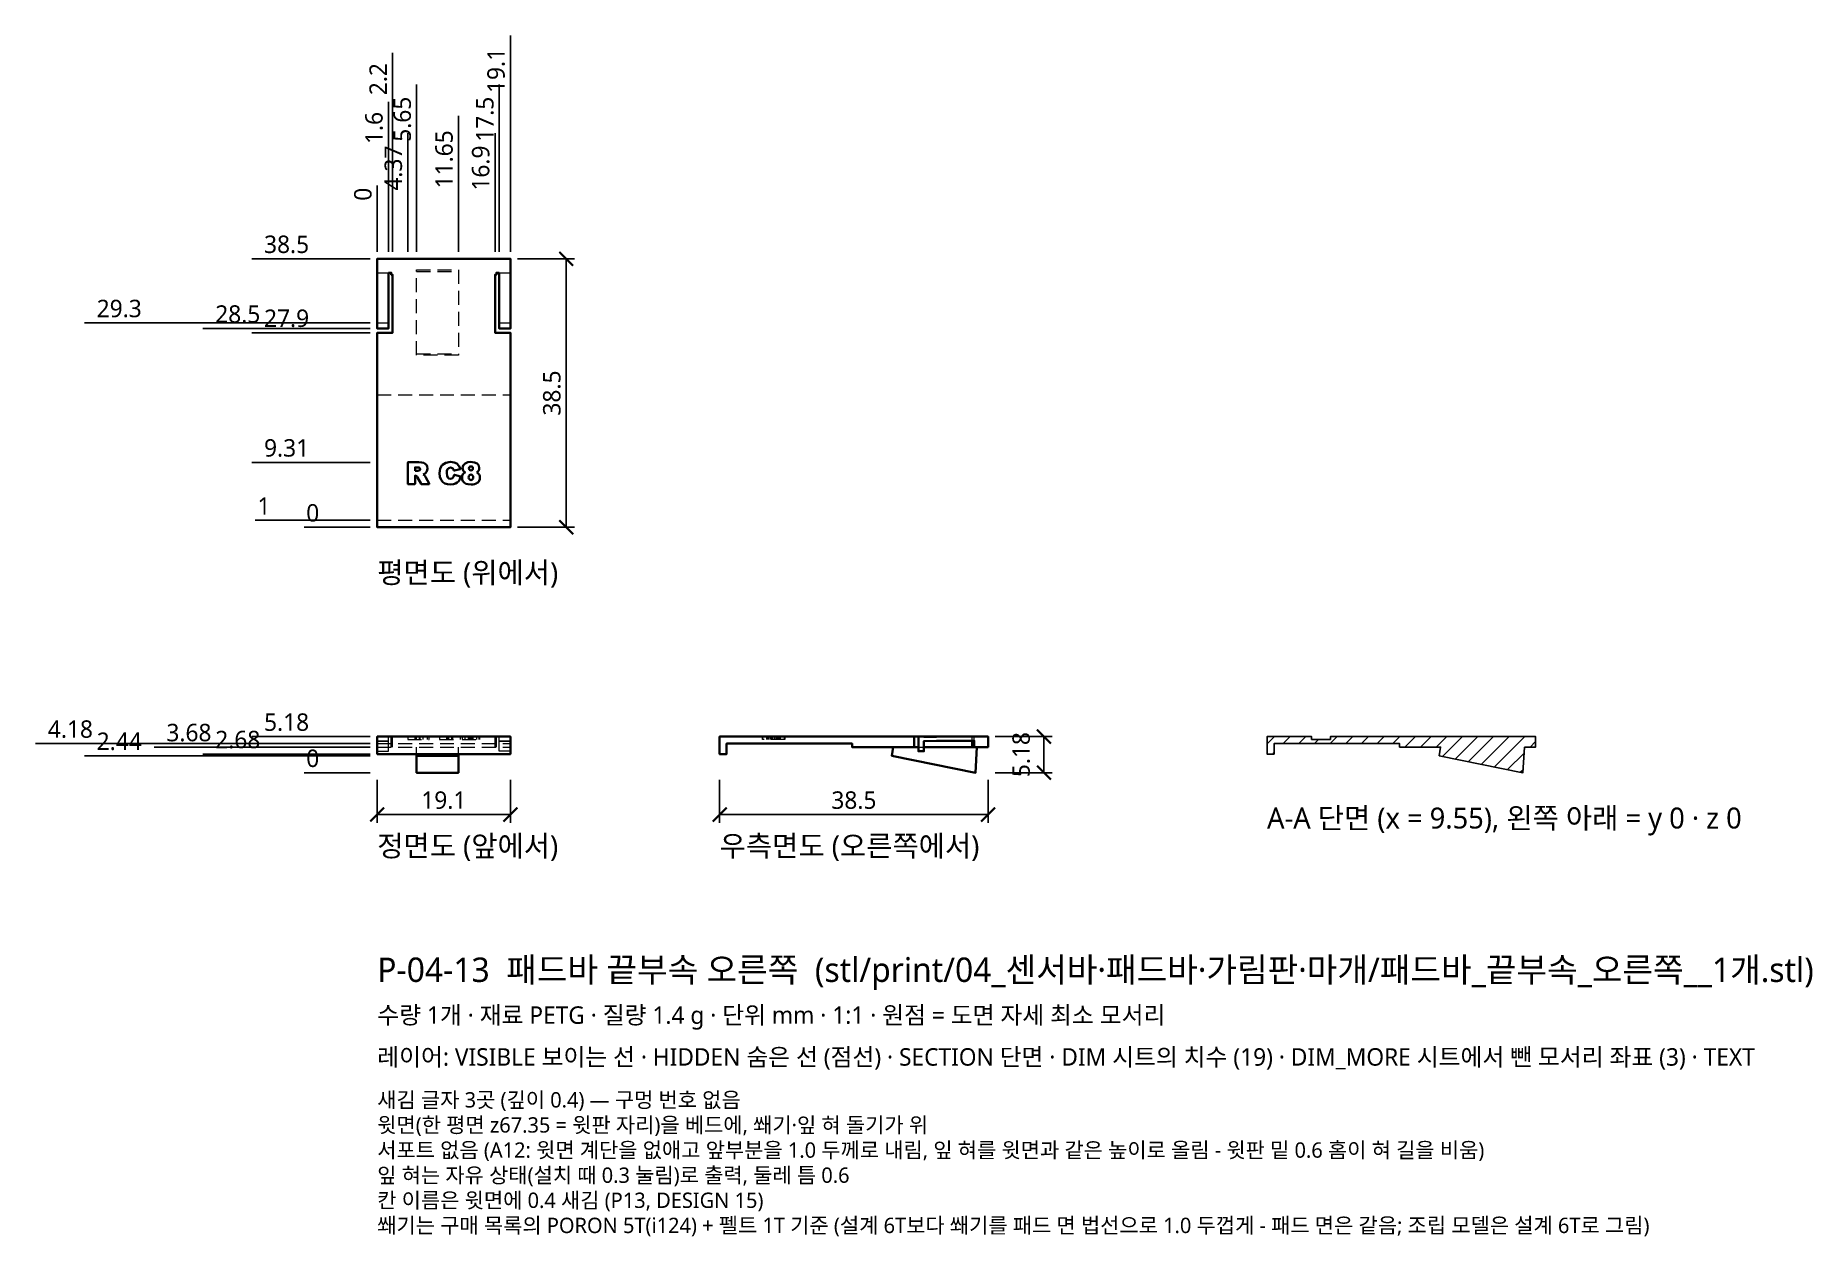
# Model space of a CAD drawing. Header units: millimetres. Extents: x -49 to 206, y -66 to 106.
import ezdxf

# ---------------------------------------------------------------- set-up
doc = ezdxf.new("R2010")
doc.units = ezdxf.units.MM
doc.linetypes.add('HIDDEN', pattern=[3, 2, -1])
for name, color, linetype, lineweight in [('DIM', 4, 'CONTINUOUS', 13), ('DIM_MORE', 3, 'CONTINUOUS', 13), ('HIDDEN', 8, 'HIDDEN', 18), ('SECTION', 5, 'CONTINUOUS', 25), ('TEXT', 7, 'CONTINUOUS', 18), ('VISIBLE', 7, 'CONTINUOUS', 35)]:
    doc.layers.add(name, color=color, linetype=linetype, lineweight=lineweight)
doc.styles.add('KR', font='malgun.ttf')
doc.dimstyles.new('TOCCATA', dxfattribs={"dimtxt": 2.5, "dimasz": 2, "dimexe": 1.2, "dimexo": 1, "dimgap": 0.8, "dimtad": 1, "dimdsep": 46, "dimtxsty": 'KR', "dimblk": 'ARCHTICK', "dimcen": 2.5, "dimazin": 3, "dimtfac": 0.5, "dimtmove": 2, "dimatfit": 3})

# ---------------------------------------------------------------- blocks, each defined once
blk = doc.blocks.new('_ARCHTICK')
at = {"color": 0, "linetype": 'BYBLOCK', "const_width": 0.15}
blk.add_lwpolyline([(-0.5, -0.5), (0.5, 0.5)], dxfattribs=at)
blk = doc.blocks.new('*D12')
for p, q in [((17.5, 84.68), (17.5, 98.68)), ((17.5, 80.68), (17.5, 84.68)), ((17.5, 74.68), (17.5, 80.68))]:
    blk.add_line(p, q)
at = {"layer": 'Defpoints'}
for p in [(17.5, 88.68), (17.5, 73.68), (0, 35.18)]:
    blk.add_point(p, dxfattribs=at)
at = {"layer": 'DIM', "insert": (15.45, 93.68), "char_height": 2.5, "attachment_point": 5, "rotation": 90, "style": 'KR'}
blk.add_mtext('17.5', dxfattribs=at)
blk = doc.blocks.new('*D13')
for p, q in [((19.1, 91.68), (19.1, 105.68)), ((19.1, 87.68), (19.1, 91.68)), ((19.1, 74.68), (19.1, 87.68))]:
    blk.add_line(p, q)
at = {"layer": 'Defpoints'}
for p in [(19.1, 95.68), (19.1, 73.68), (0, 35.18)]:
    blk.add_point(p, dxfattribs=at)
at = {"layer": 'DIM', "insert": (17.05, 100.68), "char_height": 2.5, "attachment_point": 5, "rotation": 90, "style": 'KR'}
blk.add_mtext('19.1', dxfattribs=at)

msp = doc.modelspace()

# ---------------------------------------------------------------- hatches: boundary and pattern name
at = {"layer": 'SECTION'}
h = msp.add_hatch(dxfattribs=at)
h.set_pattern_fill('ANSI31', scale=0.5)
h.paths.add_polyline_path([(164.49, 3.68), (166.1, 3.68), (166.1, 5.18), (136.687, 5.18), (136.687, 4.78), (133.992, 4.78), (133.992, 5.18), (127.6, 5.18), (127.6, 2.68), (128.6, 2.68), (128.6, 4.18), (146.6, 4.18), (146.6, 3.68), (152.49, 3.68), (152.293, 2.44), (164.293, 0)])

# ---------------------------------------------------------------- linework, layer by layer
at = {"layer": 'HIDDEN'}
for points in [[(0, 71.683), (1.593, 71.683)], [(5.65, 59.876), (5.65, 72.073), (11.65, 72.073), (11.65, 59.876), (5.65, 59.876)], [(5.65, 71.876), (11.65, 71.876)], [(17.507, 71.683), (19.1, 71.683)], [(0, 64.483), (1.6, 64.483)], [(17.5, 64.483), (19.1, 64.483)], [(5.65, 60.073), (11.65, 60.073)], [(0, 54.183), (19.1, 54.183)], [(0, 36.183), (19.1, 36.183)], [(0, 3.08), (1.6, 3.08), (1.6, 5.176)], [(0, 5.14), (1.6, 5.14)], [(2, 3.68), (2, 5.18)], [(2.2, 3.68), (2.2, 5.18)], [(4.369, 5.18), (4.369, 4.78), (7.445, 4.78), (7.445, 5.18)], [(5.421, 4.78), (5.421, 5.18)], [(5.635, 4.78), (5.635, 5.18)], [(6.051, 4.78), (6.051, 5.18)], [(6.077, 4.78), (6.077, 5.18)], [(6.128, 4.78), (6.128, 5.18)], [(6.147, 4.78), (6.147, 5.18)], [(6.6, 4.78), (6.6, 5.18)], [(7.201, 4.78), (7.201, 5.18)], [(8.915, 5.18), (8.915, 4.78), (11.959, 4.78), (11.959, 5.18)], [(9.966, 4.78), (9.966, 5.18)], [(10.084, 4.78), (10.084, 5.18)], [(10.106, 4.78), (10.106, 5.18)], [(10.265, 4.78), (10.265, 5.18)], [(10.267, 4.78), (10.267, 5.18)], [(10.696, 4.78), (10.696, 5.18)], [(10.843, 4.78), (10.843, 5.18)], [(11.931, 4.78), (11.931, 5.18)], [(12.155, 5.18), (12.155, 4.78), (14.732, 4.78), (14.732, 5.18)], [(12.247, 4.78), (12.247, 5.18)], [(12.6, 4.78), (12.6, 5.18)], [(13.108, 4.78), (13.108, 5.18)], [(13.134, 4.78), (13.134, 5.18)], [(13.135, 4.78), (13.135, 5.18)], [(13.154, 4.78), (13.154, 5.18)], [(13.174, 4.78), (13.174, 5.18)], [(13.208, 4.78), (13.208, 5.18)], [(13.213, 4.78), (13.213, 5.18)], [(13.232, 4.78), (13.232, 5.18)], [(13.314, 4.78), (13.314, 5.18)], [(13.32, 4.78), (13.32, 5.18)], [(13.324, 4.78), (13.324, 5.18)], [(13.435, 4.78), (13.435, 5.18)], [(13.445, 4.78), (13.445, 5.18)], [(13.549, 4.78), (13.549, 5.18)], [(13.557, 4.78), (13.557, 5.18)], [(13.56, 4.78), (13.56, 5.18)], [(13.638, 4.78), (13.638, 5.18)], [(13.641, 4.78), (13.641, 5.18)], [(13.668, 4.78), (13.668, 5.18)], [(13.697, 4.78), (13.697, 5.18)], [(13.717, 4.78), (13.717, 5.18)], [(13.746, 4.78), (13.746, 5.18)], [(13.772, 4.78), (13.772, 5.18)], [(14.292, 4.78), (14.292, 5.18)], [(14.633, 4.78), (14.633, 5.18)], [(16.9, 3.68), (16.9, 5.18)], [(17.1, 3.68), (17.1, 5.18)], [(19.1, 3.08), (17.5, 3.08), (17.5, 5.176)], [(17.5, 5.14), (19.1, 5.14)], [(58.465, 5.18), (58.465, 4.78), (55.236, 4.78), (55.236, 5.18)], [(55.288, 4.78), (55.288, 5.18)], [(55.871, 4.78), (55.871, 5.18)], [(55.897, 4.78), (55.897, 5.18)], [(55.977, 4.78), (55.977, 5.18)], [(55.978, 4.78), (55.978, 5.18)], [(56.053, 4.78), (56.053, 5.18)], [(56.086, 4.78), (56.086, 5.18)], [(56.094, 4.78), (56.094, 5.18)], [(56.102, 4.78), (56.102, 5.18)], [(56.104, 4.78), (56.104, 5.18)], [(56.184, 4.78), (56.184, 5.18)], [(56.215, 4.78), (56.215, 5.18)], [(56.422, 4.78), (56.422, 5.18)], [(56.427, 4.78), (56.427, 5.18)], [(56.449, 4.78), (56.449, 5.18)], [(56.508, 4.78), (56.508, 5.18)], [(56.547, 4.78), (56.547, 5.18)], [(56.551, 4.78), (56.551, 5.18)], [(56.628, 4.78), (56.628, 5.18)], [(56.636, 4.78), (56.636, 5.18)], [(56.654, 4.78), (56.654, 5.18)], [(56.665, 4.78), (56.665, 5.18)], [(56.969, 4.78), (56.969, 5.18)], [(57.196, 4.78), (57.196, 5.18)], [(57.228, 4.78), (57.228, 5.18)], [(57.262, 4.78), (57.262, 5.18)], [(57.269, 4.78), (57.269, 5.18)], [(57.288, 4.78), (57.288, 5.18)], [(57.345, 4.78), (57.345, 5.18)], [(57.347, 4.78), (57.347, 5.18)], [(57.422, 4.78), (57.422, 5.18)], [(57.433, 4.78), (57.433, 5.18)], [(57.436, 4.78), (57.436, 5.18)], [(57.55, 4.78), (57.55, 5.18)], [(57.592, 4.78), (57.592, 5.18)], [(57.621, 4.78), (57.621, 5.18)], [(57.65, 4.78), (57.65, 5.18)], [(57.665, 4.78), (57.665, 5.18)], [(57.67, 4.78), (57.67, 5.18)], [(57.687, 4.78), (57.687, 5.18)], [(57.757, 4.78), (57.757, 5.18)], [(57.758, 4.78), (57.758, 5.18)], [(57.816, 4.78), (57.816, 5.18)], [(57.836, 4.78), (57.836, 5.18)], [(58.414, 4.78), (58.414, 5.18)], [(85.3, 4.578), (85.3, 5.18)], [(85.6, 4.58), (85.6, 5.18)], [(0, 4.583), (1.6, 4.583)], [(0, 4.58), (1.6, 4.58)], [(0, 4.574), (1.6, 4.574)], [(0, 4.54), (1.6, 4.54)], [(0, 4.18), (19.1, 4.18)], [(0, 3.68), (19.1, 3.68)], [(5.65, 2.686), (5.65, 3.68)], [(11.65, 2.686), (11.65, 3.68)], [(17.5, 4.583), (19.1, 4.583)], [(17.5, 4.58), (19.1, 4.58)], [(17.5, 4.574), (19.1, 4.574)], [(17.5, 4.54), (19.1, 4.54)], [(77.602, 3.68), (78.399, 3.68)]]:
    msp.add_lwpolyline(points, dxfattribs=at)
at = {"layer": 'SECTION'}
msp.add_lwpolyline([(164.49, 3.68), (166.1, 3.68), (166.1, 5.18), (136.687, 5.18), (136.687, 4.78), (133.992, 4.78), (133.992, 5.18), (127.6, 5.18), (127.6, 2.68), (128.6, 2.68), (128.6, 4.18), (146.6, 4.18), (146.6, 3.68), (152.49, 3.68), (152.293, 2.44), (164.293, 0)], close=True, dxfattribs=at)
at = {"layer": 'VISIBLE'}
for points in [[(1.6, 71.683), (1.6, 63.683), (0, 63.683), (0, 73.683), (19.1, 73.683), (19.1, 63.683), (17.5, 63.683), (17.5, 71.683)], [(1.593, 71.683), (2, 71.683), (2, 71.383), (2.2, 71.383), (2.2, 63.083), (0, 63.083), (0, 35.183), (19.1, 35.183), (19.1, 63.083), (16.9, 63.083), (16.9, 71.383), (17.1, 71.383), (17.1, 71.683), (17.507, 71.683)], [(5.421, 41.425), (5.416, 41.408), (5.403, 41.389), (5.384, 41.376), (5.367, 41.371), (4.422, 41.371), (4.39, 41.385), (4.371, 41.414), (4.369, 44.443), (4.382, 44.475), (4.4, 44.49), (4.423, 44.497), (5.979, 44.497), (6.362, 44.479), (6.657, 44.419), (6.879, 44.304), (7.05, 44.125), (7.163, 43.887), (7.201, 43.602), (7.174, 43.359), (7.085, 43.139), (6.954, 42.968), (6.772, 42.825), (6.6, 42.749)], [(5.421, 43.279), (5.421, 43.77), (5.766, 43.77), (5.968, 43.752), (6.077, 43.704), (6.128, 43.633), (6.147, 43.528), (6.136, 43.456), (6.102, 43.392), (6.051, 43.345), (5.982, 43.319), (5.837, 43.289), (5.749, 43.279), (5.421, 43.279)], [(8.915, 42.938), (9.018, 43.621), (9.323, 44.122), (9.335, 44.135), (9.836, 44.446), (10.489, 44.548), (11.015, 44.49), (11.421, 44.308), (11.719, 44.004), (11.926, 43.578), (11.931, 43.555), (11.927, 43.532), (11.914, 43.512), (11.889, 43.496), (11.06, 43.312), (11.042, 43.312), (11.02, 43.319), (10.999, 43.34), (10.951, 43.465), (10.911, 43.537), (10.834, 43.62), (10.742, 43.682), (10.636, 43.72), (10.52, 43.733), (10.267, 43.675), (10.084, 43.505), (9.997, 43.283), (9.966, 42.946), (10.003, 42.54), (10.106, 42.299), (10.265, 42.178), (10.485, 42.136), (10.696, 42.169), (10.843, 42.268), (10.95, 42.434), (11.032, 42.688), (11.052, 42.709), (11.079, 42.719), (11.097, 42.718), (11.923, 42.468), (11.938, 42.459), (11.953, 42.44), (11.958, 42.406), (11.848, 42.074), (11.687, 41.804), (11.479, 41.592), (11.23, 41.442), (10.916, 41.348), (10.538, 41.318), (10.081, 41.355), (9.713, 41.465), (9.409, 41.671), (9.15, 41.988), (8.972, 42.418), (8.915, 42.938)], [(14.292, 43.052), (14.389, 43.129), (14.511, 43.272), (14.601, 43.464), (14.633, 43.678), (14.556, 44.024), (14.323, 44.306), (13.933, 44.489), (13.395, 44.549), (12.971, 44.501), (12.623, 44.35), (12.343, 44.058), (12.247, 43.691), (12.281, 43.451), (12.379, 43.25), (12.508, 43.113), (12.6, 43.052), (12.456, 42.972), (12.287, 42.795), (12.187, 42.573), (12.155, 42.317), (12.19, 42.044), (12.294, 41.796), (12.47, 41.585), (12.708, 41.437), (13.028, 41.349), (13.463, 41.32), (13.716, 41.333), (13.954, 41.372), (14.168, 41.439), (14.348, 41.537), (14.498, 41.676), (14.621, 41.861), (14.704, 42.077), (14.732, 42.31), (14.7, 42.548), (14.604, 42.767), (14.438, 42.958)], [(5.421, 41.426), (5.421, 42.592), (5.546, 42.576), (5.635, 42.532), (5.702, 42.461), (5.787, 42.32), (6.286, 41.398), (6.302, 41.381), (6.33, 41.371), (7.391, 41.371), (7.414, 41.378), (7.428, 41.389), (7.444, 41.419), (7.441, 41.454), (6.987, 42.334), (6.938, 42.413), (6.852, 42.528), (6.761, 42.633), (6.693, 42.695)], [(6.6, 42.749), (6.693, 42.695)], [(6.6, 42.749), (6.693, 42.695)], [(13.108, 42.344), (13.134, 42.51), (13.208, 42.634), (13.314, 42.712), (13.435, 42.737), (13.558, 42.711), (13.668, 42.63), (13.746, 42.505), (13.772, 42.346), (13.746, 42.187), (13.669, 42.061), (13.562, 41.98), (13.445, 41.954), (13.323, 41.98), (13.213, 42.06), (13.135, 42.185), (13.108, 42.344)], [(14.292, 43.052), (14.438, 42.958)], [(14.292, 43.052), (14.438, 42.958)], [(0, 5.174), (1.6, 5.174), (1.6, 5.183), (0, 5.183), (0, 2.68), (19.1, 2.68), (19.1, 5.183), (17.5, 5.183), (17.5, 5.176), (19.1, 5.174)], [(0, 5.18), (19.1, 5.18)], [(77.602, 3.68), (68.1, 3.68), (68.1, 4.18), (50.1, 4.18), (50.1, 2.68), (49.1, 2.68), (49.1, 5.18), (87.6, 5.18), (87.6, 3.68), (78.399, 3.68)], [(77, 3.68), (77, 5.18)], [(85.6, 5.18), (84.7, 5.183), (83.8, 5.174), (82.9, 5.175), (80.2, 5.15), (78.4, 5.14), (77.6, 5.18), (77.6, 3.08), (78.4, 3.08), (78.4, 4.54), (80.2, 4.55), (82.9, 4.575), (83.8, 4.574), (84.7, 4.583), (85.6, 4.58), (85.6, 3.68)], [(5.65, 2.686), (5.65, 0), (11.65, 0), (11.65, 2.686)], [(73.99, 3.68), (73.793, 2.44), (85.793, 0), (85.99, 3.68)], [(85.3, 3.68), (85.3, 4.578)], [(5.65, 2.44), (11.65, 2.44)]]:
    msp.add_lwpolyline(points, dxfattribs=at)
msp.add_circle((13.436, 43.635), 0.287, dxfattribs=at)

# ---------------------------------------------------------------- texts
at = {"layer": 'TEXT', "style": 'KR'}
for s, height, p in [('평면도 (위에서)', 3, (0, 27.183)), ('A-A 단면 (x = 9.55), 왼쪽 아래 = y 0 · z 0', 3, (127.6, -8)), ('정면도 (앞에서)', 3, (0, -12)), ('우측면도 (오른쪽에서)', 3, (49.1, -12)), ('P-04-13  패드바 끝부속 오른쪽  (stl/print/04_센서바·패드바·가림판·마개/패드바_끝부속_오른쪽__1개.stl)', 3.5, (0, -30)), ('수량 1개 · 재료 PETG · 질량 1.4 g · 단위 mm · 1:1 · 원점 = 도면 자세 최소 모서리', 2.5, (0, -36)), ('레이어: VISIBLE 보이는 선 · HIDDEN 숨은 선 (점선) · SECTION 단면 · DIM 시트의 치수 (19) · DIM_MORE 시트에서 뺀 모서리 좌표 (3) · TEXT', 2.5, (0, -42)), ('새김 글자 3곳 (깊이 0.4) — 구멍 번호 없음', 2.2, (0, -48)), ('윗면(한 평면 z67.35 = 윗판 자리)을 베드에, 쐐기·잎 혀 돌기가 위', 2.2, (0, -51.6)), ('서포트 없음 (A12: 윗면 계단을 없애고 앞부분을 1.0 두께로 내림, 잎 혀를 윗면과 같은 높이로 올림 - 윗판 밑 0.6 홈이 혀 길을 비움)', 2.2, (0, -55.2)), ('잎 혀는 자유 상태(설치 때 0.3 눌림)로 출력, 둘레 틈 0.6', 2.2, (0, -58.8)), ('칸 이름은 윗면에 0.4 새김 (P13, DESIGN 15)', 2.2, (0, -62.4)), ('쐐기는 구매 목록의 PORON 5T(i124) + 펠트 1T 기준 (설계 6T보다 쐐기를 패드 면 법선으로 1.0 두껍게 - 패드 면은 같음; 조립 모델은 설계 6T로 그림)', 2.2, (0, -66))]:
    msp.add_text(s, height=height, dxfattribs=at).set_placement(p)

# ---------------------------------------------------------------- dimensions: what is measured, and where the dimension line sits
at = {"layer": 'DIM'}
for feature_location, offset, picture, middle in [((19.1, 73.683), (0, 22), '*D13', (17.05, 100.683)), ((17.5, 73.683), (0, 15), '*D12', (15.45, 93.683))]:
    dim = msp.add_ordinate_dim(feature_location=feature_location, offset=offset, dtype=1, origin=(0, 35.183), dimstyle='TOCCATA', dxfattribs=at)
    dim.commit()
    dim.dimension.update_dxf_attribs({"geometry": picture, "text_midpoint": middle})
for feature_location, offset, dtype, origin in [((2.2, 73.683), (0, 22), 1, (0, 35.183)), ((5.65, 73.683), (0, 15), 1, (0, 35.183)), ((1.6, 73.683), (0, 15), 1, (0, 35.183)), ((11.65, 73.683), (0, 8), 1, (0, 35.183)), ((4.37, 73.683), (0, 8), 1, (0, 35.183)), ((16.9, 73.683), (0, 8), 1, (0, 35.183)), ((0, 73.683261871), (0, 8), 1, (0, 35.183261871)), ((0, 73.683), (-8, 0), 0, (0, 35.183)), ((0, 63.683), (-15, 0), 0, (0, 35.183)), ((0, 63.083), (-8, 0), 0, (0, 35.183)), ((0, 44.493), (-8, 0), 0, (0, 35.183)), ((0, 36.183), (-15, 0), 0, (0, 35.183)), ((0, 35.183261871), (-8, 0), 0, (0, 35.183261871)), ((0, 5.18), (-8, 0), 0, (0, 0)), ((0, 3.68), (-22, 0), 0, (0, 0)), ((0, 2.68), (-15, 0), 0, (0, 0)), ((0, 0), (-8, 0), 0, (0, 0))]:
    msp.add_ordinate_dim(feature_location=feature_location, offset=offset, dtype=dtype, origin=origin, dimstyle='TOCCATA', dxfattribs=at).render()
for base, p1, p2 in [((27.1, 35.183), (19.1, 35.183), (19.1, 73.683)), ((95.6, 0), (87.6, 0), (87.6, 5.183))]:
    msp.add_linear_dim(base=base, p1=p1, p2=p2, angle=90, dimstyle='TOCCATA', dxfattribs=at).render()
for base, p1, p2 in [((0, -6), (0, 0), (19.1, 0)), ((49.1, -6), (49.1, 0), (87.6, 0))]:
    msp.add_linear_dim(base=base, p1=p1, p2=p2, dimstyle='TOCCATA', dxfattribs=at).render()
at = {"layer": 'DIM_MORE'}
for feature_location, offset, origin in [((0, 64.483), (-32, 0), (0, 35.183)), ((0, 4.18), (-39, 0), (0, 0)), ((0, 2.44), (-32, 0), (0, 0))]:
    msp.add_ordinate_dim(feature_location=feature_location, offset=offset, dtype=0, origin=origin, dimstyle='TOCCATA', dxfattribs=at).render()

doc.saveas('drawing.dxf')
